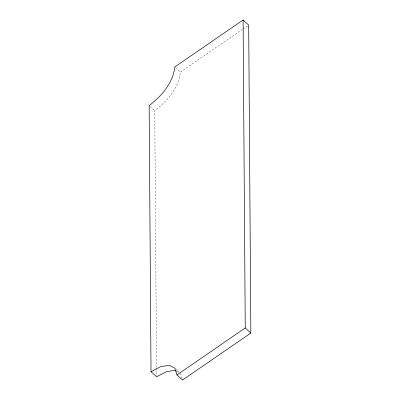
<?xml version="1.0" encoding="UTF-8"?>
<svg xmlns="http://www.w3.org/2000/svg" width="400" height="400" viewBox="0 0 400 400"><rect width="100%" height="100%" fill="white"/><g stroke="black" fill="none" stroke-linecap="round" stroke-linejoin="round"><path stroke-width="0.3" stroke-dasharray="2 1.5" d="M242.535 29.32L180.415 72.025C178.64 88.15 167.16 101.185 154.75 110.705L156.54 367.44M243.045 28.965L248.18 25.44M176.955 371.465L179.005 372.535M175.685 67.72L180.415 72.025M150.015 106.405L154.75 110.705M175.815 369.035L179.255 372.165M180.545 373.34L181.895 377.78M156.545 368.065L156.6 375.56"/><path stroke-width="0.6" d="M151.015 371.725L160.905 366.53L169.31 365.31L174.955 368.255L176.975 374.915L182.565 380L250.845 333.06L248.695 25.085L243.1 20L174.825 66.94C173.045 83.065 161.565 96.1 149.155 105.62L151.015 371.725L156.605 376.81L166.495 371.61L174.905 370.395L176.44 371.195M176.975 374.915L245.25 327.975L243.1 20M245.25 327.975L250.845 333.06"/></g></svg>
